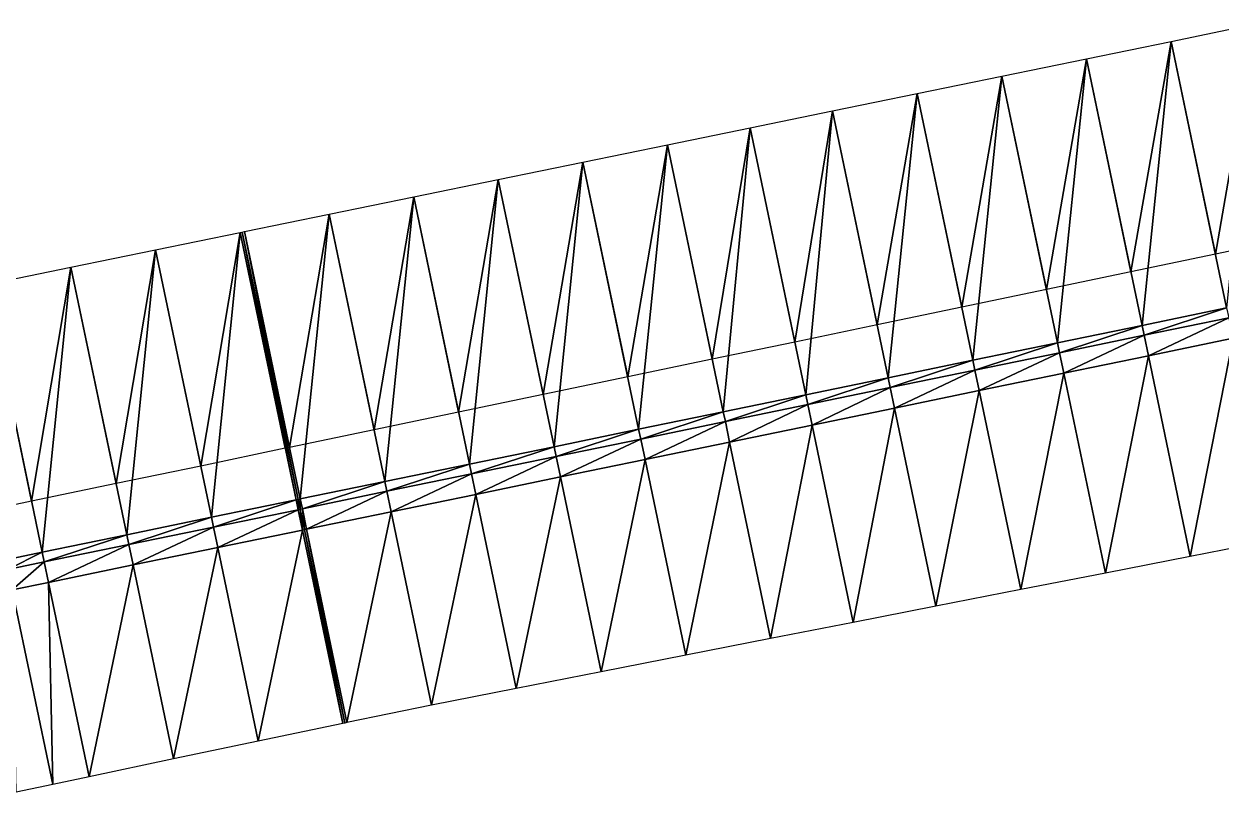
# Model space of a CAD drawing. Header units: metres. Extents: x 1882598 to 1885460, y 3171405 to 3171756.
# Drawn here: x 1883218.86 to 1883232.72, y 3171610.17 to 3171619.07 of the extents above; entities that cross this region are included whole.
import ezdxf

# ---------------------------------------------------------------- set-up
doc = ezdxf.new("R2010")
doc.units = ezdxf.units.M
doc.header["$MEASUREMENT"] = 0
doc.layers.add('Triangles surfaces projet', color=7, linetype='Continuous', true_color=0x848484)

msp = doc.modelspace()

# ---------------------------------------------------------------- linework, layer by layer
at = {"layer": 'Triangles surfaces projet'}
for points in [[(1883233.12, 3171619.065, 150.885), (1883232.785, 3171615.776, 150.811), (1883232.141, 3171618.863, 150.889), (1883233.12, 3171619.065, 150.885)], [(1883233.12, 3171619.065, 151.235), (1883232.655, 3171616.398, 151.176), (1883232.141, 3171618.863, 151.239), (1883233.12, 3171619.065, 151.235)], [(1883233.634, 3171616.603, 151.172), (1883232.655, 3171616.398, 151.176), (1883233.12, 3171619.065, 151.235), (1883233.634, 3171616.603, 151.172)], [(1883231.161, 3171618.662, 150.894), (1883232.141, 3171618.863, 150.889), (1883231.806, 3171615.574, 150.815), (1883231.161, 3171618.662, 150.894)], [(1883232.141, 3171618.863, 151.239), (1883231.676, 3171616.194, 151.181), (1883231.161, 3171618.662, 151.244), (1883232.141, 3171618.863, 151.239)], [(1883232.655, 3171616.398, 151.176), (1883231.676, 3171616.194, 151.181), (1883232.141, 3171618.863, 151.239), (1883232.655, 3171616.398, 151.176)], [(1883232.141, 3171618.863, 150.889), (1883232.785, 3171615.776, 150.811), (1883231.806, 3171615.574, 150.815), (1883232.141, 3171618.863, 150.889)], [(1883230.182, 3171618.461, 150.898), (1883231.161, 3171618.662, 150.894), (1883230.826, 3171615.372, 150.819), (1883230.182, 3171618.461, 150.898)], [(1883231.161, 3171618.662, 151.244), (1883230.698, 3171615.99, 151.185), (1883230.182, 3171618.461, 151.248), (1883231.161, 3171618.662, 151.244)], [(1883231.676, 3171616.194, 151.181), (1883230.698, 3171615.99, 151.185), (1883231.161, 3171618.662, 151.244), (1883231.676, 3171616.194, 151.181)], [(1883230.826, 3171615.372, 150.819), (1883231.161, 3171618.662, 150.894), (1883231.806, 3171615.574, 150.815), (1883230.826, 3171615.372, 150.819)], [(1883230.182, 3171618.461, 150.898), (1883229.847, 3171615.17, 150.823), (1883229.202, 3171618.26, 150.902), (1883230.182, 3171618.461, 150.898)], [(1883230.182, 3171618.461, 151.248), (1883229.719, 3171615.785, 151.189), (1883229.202, 3171618.26, 151.252), (1883230.182, 3171618.461, 151.248)], [(1883230.698, 3171615.99, 151.185), (1883229.719, 3171615.785, 151.189), (1883230.182, 3171618.461, 151.248), (1883230.698, 3171615.99, 151.185)], [(1883229.847, 3171615.17, 150.823), (1883230.182, 3171618.461, 150.898), (1883230.826, 3171615.372, 150.819), (1883229.847, 3171615.17, 150.823)], [(1883228.223, 3171618.059, 150.906), (1883229.202, 3171618.26, 150.902), (1883228.868, 3171614.968, 150.827), (1883228.223, 3171618.059, 150.906)], [(1883229.202, 3171618.26, 151.252), (1883228.74, 3171615.581, 151.193), (1883228.223, 3171618.059, 151.256), (1883229.202, 3171618.26, 151.252)], [(1883229.719, 3171615.785, 151.189), (1883228.74, 3171615.581, 151.193), (1883229.202, 3171618.26, 151.252), (1883229.719, 3171615.785, 151.189)], [(1883229.847, 3171615.17, 150.823), (1883228.868, 3171614.968, 150.827), (1883229.202, 3171618.26, 150.902), (1883229.847, 3171615.17, 150.823)], [(1883228.223, 3171618.059, 150.906), (1883227.913, 3171614.771, 150.831), (1883227.268, 3171617.862, 150.91), (1883228.223, 3171618.059, 150.906)], [(1883228.223, 3171618.059, 151.256), (1883227.785, 3171615.382, 151.197), (1883227.268, 3171617.862, 151.26), (1883228.223, 3171618.059, 151.256)], [(1883228.74, 3171615.581, 151.193), (1883227.785, 3171615.382, 151.197), (1883228.223, 3171618.059, 151.256), (1883228.74, 3171615.581, 151.193)], [(1883228.223, 3171618.059, 150.906), (1883228.868, 3171614.968, 150.827), (1883227.913, 3171614.771, 150.831), (1883228.223, 3171618.059, 150.906)], [(1883226.312, 3171617.666, 150.914), (1883227.268, 3171617.862, 150.91), (1883226.958, 3171614.574, 150.835), (1883226.312, 3171617.666, 150.914)], [(1883227.268, 3171617.862, 151.26), (1883226.831, 3171615.183, 151.201), (1883226.312, 3171617.666, 151.264), (1883227.268, 3171617.862, 151.26)], [(1883227.785, 3171615.382, 151.197), (1883226.831, 3171615.183, 151.201), (1883227.268, 3171617.862, 151.26), (1883227.785, 3171615.382, 151.197)], [(1883226.958, 3171614.574, 150.835), (1883227.268, 3171617.862, 150.91), (1883227.913, 3171614.771, 150.831), (1883226.958, 3171614.574, 150.835)], [(1883225.978, 3171614.372, 150.839), (1883225.333, 3171617.465, 150.918), (1883226.312, 3171617.666, 150.914), (1883225.978, 3171614.372, 150.839)], [(1883226.312, 3171617.666, 151.264), (1883225.852, 3171614.978, 151.205), (1883225.333, 3171617.465, 151.268), (1883226.312, 3171617.666, 151.264)], [(1883226.831, 3171615.183, 151.201), (1883225.852, 3171614.978, 151.205), (1883226.312, 3171617.666, 151.264), (1883226.831, 3171615.183, 151.201)], [(1883225.978, 3171614.372, 150.839), (1883226.312, 3171617.666, 150.914), (1883226.958, 3171614.574, 150.835), (1883225.978, 3171614.372, 150.839)], [(1883225.333, 3171617.465, 150.918), (1883224.999, 3171614.17, 150.844), (1883224.353, 3171617.264, 150.923), (1883225.333, 3171617.465, 150.918)], [(1883225.333, 3171617.465, 151.268), (1883224.873, 3171614.774, 151.209), (1883224.353, 3171617.264, 151.273), (1883225.333, 3171617.465, 151.268)], [(1883225.852, 3171614.978, 151.205), (1883224.873, 3171614.774, 151.209), (1883225.333, 3171617.465, 151.268), (1883225.852, 3171614.978, 151.205)], [(1883225.978, 3171614.372, 150.839), (1883224.999, 3171614.17, 150.844), (1883225.333, 3171617.465, 150.918), (1883225.978, 3171614.372, 150.839)], [(1883224.02, 3171613.968, 150.848), (1883223.374, 3171617.063, 150.927), (1883224.353, 3171617.264, 150.923), (1883224.02, 3171613.968, 150.848)], [(1883224.353, 3171617.264, 151.273), (1883223.894, 3171614.57, 151.213), (1883223.374, 3171617.063, 151.277), (1883224.353, 3171617.264, 151.273)], [(1883224.873, 3171614.774, 151.209), (1883223.894, 3171614.57, 151.213), (1883224.353, 3171617.264, 151.273), (1883224.873, 3171614.774, 151.209)], [(1883224.353, 3171617.264, 150.923), (1883224.999, 3171614.17, 150.844), (1883224.02, 3171613.968, 150.848), (1883224.353, 3171617.264, 150.923)], [(1883222.394, 3171616.862, 150.931), (1883223.374, 3171617.063, 150.927), (1883223.04, 3171613.766, 150.852), (1883222.394, 3171616.862, 150.931)], [(1883223.374, 3171617.063, 151.277), (1883222.915, 3171614.365, 151.217), (1883222.394, 3171616.862, 151.281), (1883223.374, 3171617.063, 151.277)], [(1883223.894, 3171614.57, 151.213), (1883222.915, 3171614.365, 151.217), (1883223.374, 3171617.063, 151.277), (1883223.894, 3171614.57, 151.213)], [(1883223.04, 3171613.766, 150.852), (1883223.374, 3171617.063, 150.927), (1883224.02, 3171613.968, 150.848), (1883223.04, 3171613.766, 150.852)], [(1883221.415, 3171616.661, 150.935), (1883222.394, 3171616.862, 150.931), (1883222.061, 3171613.565, 150.856), (1883221.415, 3171616.661, 150.935)], [(1883222.394, 3171616.862, 151.281), (1883221.936, 3171614.161, 151.221), (1883221.415, 3171616.661, 151.285), (1883222.394, 3171616.862, 151.281)], [(1883222.915, 3171614.365, 151.217), (1883221.936, 3171614.161, 151.221), (1883222.394, 3171616.862, 151.281), (1883222.915, 3171614.365, 151.217)], [(1883222.061, 3171613.565, 150.856), (1883222.394, 3171616.862, 150.931), (1883223.04, 3171613.766, 150.852), (1883222.061, 3171613.565, 150.856)], [(1883220.386, 3171616.45, 150.94), (1883221.366, 3171616.651, 150.935), (1883221.032, 3171613.352, 150.86), (1883220.386, 3171616.45, 150.94)], [(1883221.366, 3171616.651, 151.285), (1883220.908, 3171613.946, 151.226), (1883220.386, 3171616.45, 151.29), (1883221.366, 3171616.651, 151.285)], [(1883221.887, 3171614.151, 151.222), (1883220.908, 3171613.946, 151.226), (1883221.366, 3171616.651, 151.285), (1883221.887, 3171614.151, 151.222)], [(1883221.366, 3171616.651, 150.935), (1883222.012, 3171613.554, 150.856), (1883221.032, 3171613.352, 150.86), (1883221.366, 3171616.651, 150.935)], [(1883221.366, 3171616.651, 150.935), (1883221.39, 3171616.656, 150.935), (1883222.012, 3171613.554, 150.856), (1883221.366, 3171616.651, 150.935)], [(1883221.39, 3171616.656, 151.285), (1883221.887, 3171614.151, 151.222), (1883221.366, 3171616.651, 151.285), (1883221.39, 3171616.656, 151.285)], [(1883222.036, 3171613.559, 150.856), (1883221.39, 3171616.656, 150.935), (1883221.415, 3171616.661, 150.935), (1883222.036, 3171613.559, 150.856)], [(1883221.415, 3171616.661, 151.285), (1883221.912, 3171614.156, 151.221), (1883221.39, 3171616.656, 151.285), (1883221.415, 3171616.661, 151.285)], [(1883222.036, 3171613.559, 150.856), (1883222.012, 3171613.554, 150.856), (1883221.39, 3171616.656, 150.935), (1883222.036, 3171613.559, 150.856)], [(1883221.912, 3171614.156, 151.221), (1883221.887, 3171614.151, 151.222), (1883221.39, 3171616.656, 151.285), (1883221.912, 3171614.156, 151.221)], [(1883222.061, 3171613.565, 150.856), (1883222.036, 3171613.559, 150.856), (1883221.415, 3171616.661, 150.935), (1883222.061, 3171613.565, 150.856)], [(1883221.936, 3171614.161, 151.221), (1883221.912, 3171614.156, 151.221), (1883221.415, 3171616.661, 151.285), (1883221.936, 3171614.161, 151.221)], [(1883220.386, 3171616.45, 150.94), (1883220.053, 3171613.15, 150.865), (1883219.406, 3171616.249, 150.944), (1883220.386, 3171616.45, 150.94)], [(1883220.386, 3171616.45, 151.29), (1883219.93, 3171613.742, 151.23), (1883219.406, 3171616.249, 151.294), (1883220.386, 3171616.45, 151.29)], [(1883220.908, 3171613.946, 151.226), (1883219.93, 3171613.742, 151.23), (1883220.386, 3171616.45, 151.29), (1883220.908, 3171613.946, 151.226)], [(1883220.386, 3171616.45, 150.94), (1883221.032, 3171613.352, 150.86), (1883220.053, 3171613.15, 150.865), (1883220.386, 3171616.45, 150.94)], [(1883219.074, 3171612.948, 150.869), (1883218.427, 3171616.047, 150.948), (1883219.406, 3171616.249, 150.944), (1883219.074, 3171612.948, 150.869)], [(1883219.406, 3171616.249, 151.294), (1883218.951, 3171613.538, 151.234), (1883218.427, 3171616.047, 151.298), (1883219.406, 3171616.249, 151.294)], [(1883219.93, 3171613.742, 151.23), (1883218.951, 3171613.538, 151.234), (1883219.406, 3171616.249, 151.294), (1883219.93, 3171613.742, 151.23)], [(1883220.053, 3171613.15, 150.865), (1883219.074, 3171612.948, 150.869), (1883219.406, 3171616.249, 150.944), (1883220.053, 3171613.15, 150.865)], [(1883218.427, 3171616.047, 150.948), (1883219.074, 3171612.948, 150.869), (1883218.652, 3171612.861, 150.871), (1883218.427, 3171616.047, 150.948)], [(1883218.951, 3171613.538, 151.234), (1883218.529, 3171613.45, 151.236), (1883218.427, 3171616.047, 151.298), (1883218.951, 3171613.538, 151.234)], [(1883232.785, 3171615.776, 150.811), (1883231.83, 3171615.46, 150.812), (1883231.806, 3171615.574, 150.815), (1883232.785, 3171615.776, 150.811)], [(1883231.83, 3171615.46, 150.812), (1883232.785, 3171615.776, 150.811), (1883232.809, 3171615.662, 150.808), (1883231.83, 3171615.46, 150.812)], [(1883231.83, 3171615.46, 150.812), (1883232.809, 3171615.662, 150.808), (1883231.879, 3171615.223, 151.054), (1883231.83, 3171615.46, 150.812)], [(1883231.879, 3171615.223, 151.054), (1883232.809, 3171615.662, 150.808), (1883232.859, 3171615.425, 151.05), (1883231.879, 3171615.223, 151.054)], [(1883230.826, 3171615.372, 150.819), (1883231.806, 3171615.574, 150.815), (1883230.85, 3171615.258, 150.816), (1883230.826, 3171615.372, 150.819)], [(1883230.85, 3171615.258, 150.816), (1883231.806, 3171615.574, 150.815), (1883231.83, 3171615.46, 150.812), (1883230.85, 3171615.258, 150.816)], [(1883230.85, 3171615.258, 150.816), (1883231.83, 3171615.46, 150.812), (1883230.9, 3171615.021, 151.058), (1883230.85, 3171615.258, 150.816)], [(1883231.83, 3171615.46, 150.812), (1883231.879, 3171615.223, 151.054), (1883230.9, 3171615.021, 151.058), (1883231.83, 3171615.46, 150.812)], [(1883229.847, 3171615.17, 150.823), (1883230.826, 3171615.372, 150.819), (1883229.871, 3171615.056, 150.82), (1883229.847, 3171615.17, 150.823)], [(1883229.871, 3171615.056, 150.82), (1883230.826, 3171615.372, 150.819), (1883230.85, 3171615.258, 150.816), (1883229.871, 3171615.056, 150.82)], [(1883231.879, 3171615.223, 151.054), (1883232.859, 3171615.425, 151.05), (1883232.364, 3171612.9, 152.636), (1883231.879, 3171615.223, 151.054)], [(1883232.364, 3171612.9, 152.636), (1883232.859, 3171615.425, 151.05), (1883233.345, 3171613.092, 152.639), (1883232.364, 3171612.9, 152.636)], [(1883229.92, 3171614.819, 151.062), (1883229.871, 3171615.056, 150.82), (1883230.85, 3171615.258, 150.816), (1883229.92, 3171614.819, 151.062)], [(1883230.85, 3171615.258, 150.816), (1883230.9, 3171615.021, 151.058), (1883229.92, 3171614.819, 151.062), (1883230.85, 3171615.258, 150.816)], [(1883231.879, 3171615.223, 151.054), (1883231.383, 3171612.707, 152.634), (1883230.9, 3171615.021, 151.058), (1883231.879, 3171615.223, 151.054)], [(1883231.879, 3171615.223, 151.054), (1883232.364, 3171612.9, 152.636), (1883231.383, 3171612.707, 152.634), (1883231.879, 3171615.223, 151.054)], [(1883228.891, 3171614.854, 150.824), (1883228.868, 3171614.968, 150.827), (1883229.847, 3171615.17, 150.823), (1883228.891, 3171614.854, 150.824)], [(1883229.847, 3171615.17, 150.823), (1883229.871, 3171615.056, 150.82), (1883228.891, 3171614.854, 150.824), (1883229.847, 3171615.17, 150.823)], [(1883228.891, 3171614.854, 150.824), (1883229.871, 3171615.056, 150.82), (1883228.941, 3171614.617, 151.066), (1883228.891, 3171614.854, 150.824)], [(1883228.941, 3171614.617, 151.066), (1883229.871, 3171615.056, 150.82), (1883229.92, 3171614.819, 151.062), (1883228.941, 3171614.617, 151.066)], [(1883227.913, 3171614.771, 150.831), (1883228.868, 3171614.968, 150.827), (1883227.937, 3171614.657, 150.828), (1883227.913, 3171614.771, 150.831)], [(1883228.868, 3171614.968, 150.827), (1883228.891, 3171614.854, 150.824), (1883227.937, 3171614.657, 150.828), (1883228.868, 3171614.968, 150.827)], [(1883229.92, 3171614.819, 151.062), (1883230.9, 3171615.021, 151.058), (1883230.401, 3171612.515, 152.632), (1883229.92, 3171614.819, 151.062)], [(1883230.9, 3171615.021, 151.058), (1883231.383, 3171612.707, 152.634), (1883230.401, 3171612.515, 152.632), (1883230.9, 3171615.021, 151.058)], [(1883226.982, 3171614.46, 150.832), (1883226.958, 3171614.574, 150.835), (1883227.913, 3171614.771, 150.831), (1883226.982, 3171614.46, 150.832)], [(1883226.982, 3171614.46, 150.832), (1883227.913, 3171614.771, 150.831), (1883227.937, 3171614.657, 150.828), (1883226.982, 3171614.46, 150.832)], [(1883227.986, 3171614.42, 151.07), (1883227.937, 3171614.657, 150.828), (1883228.891, 3171614.854, 150.824), (1883227.986, 3171614.42, 151.07)], [(1883228.891, 3171614.854, 150.824), (1883228.941, 3171614.617, 151.066), (1883227.986, 3171614.42, 151.07), (1883228.891, 3171614.854, 150.824)], [(1883229.92, 3171614.819, 151.062), (1883229.42, 3171612.322, 152.63), (1883228.941, 3171614.617, 151.066), (1883229.92, 3171614.819, 151.062)], [(1883230.401, 3171612.515, 152.632), (1883229.42, 3171612.322, 152.63), (1883229.92, 3171614.819, 151.062), (1883230.401, 3171612.515, 152.632)], [(1883227.937, 3171614.657, 150.828), (1883227.031, 3171614.224, 151.074), (1883226.982, 3171614.46, 150.832), (1883227.937, 3171614.657, 150.828)], [(1883227.986, 3171614.42, 151.07), (1883227.031, 3171614.224, 151.074), (1883227.937, 3171614.657, 150.828), (1883227.986, 3171614.42, 151.07)], [(1883226.958, 3171614.574, 150.835), (1883226.002, 3171614.258, 150.837), (1883225.978, 3171614.372, 150.839), (1883226.958, 3171614.574, 150.835)], [(1883226.002, 3171614.258, 150.837), (1883226.958, 3171614.574, 150.835), (1883226.982, 3171614.46, 150.832), (1883226.002, 3171614.258, 150.837)], [(1883227.986, 3171614.42, 151.07), (1883228.941, 3171614.617, 151.066), (1883228.463, 3171612.134, 152.627), (1883227.986, 3171614.42, 151.07)], [(1883228.941, 3171614.617, 151.066), (1883229.42, 3171612.322, 152.63), (1883228.463, 3171612.134, 152.627), (1883228.941, 3171614.617, 151.066)], [(1883224.999, 3171614.17, 150.844), (1883225.978, 3171614.372, 150.839), (1883225.023, 3171614.056, 150.841), (1883224.999, 3171614.17, 150.844)], [(1883225.023, 3171614.056, 150.841), (1883225.978, 3171614.372, 150.839), (1883226.002, 3171614.258, 150.837), (1883225.023, 3171614.056, 150.841)], [(1883226.982, 3171614.46, 150.832), (1883226.052, 3171614.022, 151.078), (1883226.002, 3171614.258, 150.837), (1883226.982, 3171614.46, 150.832)], [(1883226.052, 3171614.022, 151.078), (1883226.982, 3171614.46, 150.832), (1883227.031, 3171614.224, 151.074), (1883226.052, 3171614.022, 151.078)], [(1883227.986, 3171614.42, 151.07), (1883227.506, 3171611.947, 152.625), (1883227.031, 3171614.224, 151.074), (1883227.986, 3171614.42, 151.07)], [(1883228.463, 3171612.134, 152.627), (1883227.506, 3171611.947, 152.625), (1883227.986, 3171614.42, 151.07), (1883228.463, 3171612.134, 152.627)], [(1883225.023, 3171614.056, 150.841), (1883226.002, 3171614.258, 150.837), (1883225.072, 3171613.82, 151.082), (1883225.023, 3171614.056, 150.841)], [(1883225.072, 3171613.82, 151.082), (1883226.002, 3171614.258, 150.837), (1883226.052, 3171614.022, 151.078), (1883225.072, 3171613.82, 151.082)], [(1883226.052, 3171614.022, 151.078), (1883227.031, 3171614.224, 151.074), (1883226.525, 3171611.754, 152.623), (1883226.052, 3171614.022, 151.078)], [(1883227.506, 3171611.947, 152.625), (1883226.525, 3171611.754, 152.623), (1883227.031, 3171614.224, 151.074), (1883227.506, 3171611.947, 152.625)], [(1883224.02, 3171613.968, 150.848), (1883224.999, 3171614.17, 150.844), (1883224.043, 3171613.854, 150.845), (1883224.02, 3171613.968, 150.848)], [(1883225.023, 3171614.056, 150.841), (1883224.043, 3171613.854, 150.845), (1883224.999, 3171614.17, 150.844), (1883225.023, 3171614.056, 150.841)], [(1883223.04, 3171613.766, 150.852), (1883224.02, 3171613.968, 150.848), (1883223.064, 3171613.653, 150.849), (1883223.04, 3171613.766, 150.852)], [(1883223.064, 3171613.653, 150.849), (1883224.02, 3171613.968, 150.848), (1883224.043, 3171613.854, 150.845), (1883223.064, 3171613.653, 150.849)], [(1883224.043, 3171613.854, 150.845), (1883225.023, 3171614.056, 150.841), (1883224.093, 3171613.618, 151.087), (1883224.043, 3171613.854, 150.845)], [(1883225.023, 3171614.056, 150.841), (1883225.072, 3171613.82, 151.082), (1883224.093, 3171613.618, 151.087), (1883225.023, 3171614.056, 150.841)], [(1883225.072, 3171613.82, 151.082), (1883226.052, 3171614.022, 151.078), (1883225.544, 3171611.561, 152.621), (1883225.072, 3171613.82, 151.082)], [(1883226.525, 3171611.754, 152.623), (1883225.544, 3171611.561, 152.621), (1883226.052, 3171614.022, 151.078), (1883226.525, 3171611.754, 152.623)], [(1883223.113, 3171613.416, 151.091), (1883223.064, 3171613.653, 150.849), (1883224.043, 3171613.854, 150.845), (1883223.113, 3171613.416, 151.091)], [(1883223.113, 3171613.416, 151.091), (1883224.043, 3171613.854, 150.845), (1883224.093, 3171613.618, 151.087), (1883223.113, 3171613.416, 151.091)], [(1883224.562, 3171611.369, 152.618), (1883224.093, 3171613.618, 151.087), (1883225.072, 3171613.82, 151.082), (1883224.562, 3171611.369, 152.618)], [(1883224.562, 3171611.369, 152.618), (1883225.072, 3171613.82, 151.082), (1883225.544, 3171611.561, 152.621), (1883224.562, 3171611.369, 152.618)], [(1883223.04, 3171613.766, 150.852), (1883222.085, 3171613.451, 150.853), (1883222.061, 3171613.565, 150.856), (1883223.04, 3171613.766, 150.852)], [(1883222.085, 3171613.451, 150.853), (1883223.04, 3171613.766, 150.852), (1883223.064, 3171613.653, 150.849), (1883222.085, 3171613.451, 150.853)], [(1883222.012, 3171613.554, 150.856), (1883221.056, 3171613.238, 150.858), (1883221.032, 3171613.352, 150.86), (1883222.012, 3171613.554, 150.856)], [(1883222.036, 3171613.44, 150.853), (1883221.056, 3171613.238, 150.858), (1883222.012, 3171613.554, 150.856), (1883222.036, 3171613.44, 150.853)], [(1883222.036, 3171613.44, 150.853), (1883222.012, 3171613.554, 150.856), (1883222.036, 3171613.559, 150.856), (1883222.036, 3171613.44, 150.853)], [(1883222.036, 3171613.559, 150.856), (1883222.061, 3171613.565, 150.856), (1883222.06, 3171613.445, 150.853), (1883222.036, 3171613.559, 150.856)], [(1883222.06, 3171613.445, 150.853), (1883222.036, 3171613.44, 150.853), (1883222.036, 3171613.559, 150.856), (1883222.06, 3171613.445, 150.853)], [(1883222.085, 3171613.451, 150.853), (1883222.06, 3171613.445, 150.853), (1883222.061, 3171613.565, 150.856), (1883222.085, 3171613.451, 150.853)], [(1883223.064, 3171613.653, 150.849), (1883222.134, 3171613.214, 151.095), (1883222.085, 3171613.451, 150.853), (1883223.064, 3171613.653, 150.849)], [(1883223.064, 3171613.653, 150.849), (1883223.113, 3171613.416, 151.091), (1883222.134, 3171613.214, 151.095), (1883223.064, 3171613.653, 150.849)], [(1883223.113, 3171613.416, 151.091), (1883224.093, 3171613.618, 151.087), (1883223.581, 3171611.176, 152.616), (1883223.113, 3171613.416, 151.091)], [(1883224.093, 3171613.618, 151.087), (1883224.562, 3171611.369, 152.618), (1883223.581, 3171611.176, 152.616), (1883224.093, 3171613.618, 151.087)], [(1883221.106, 3171613.002, 151.099), (1883221.056, 3171613.238, 150.858), (1883222.036, 3171613.44, 150.853), (1883221.106, 3171613.002, 151.099)], [(1883222.085, 3171613.204, 151.095), (1883221.106, 3171613.002, 151.099), (1883222.036, 3171613.44, 150.853), (1883222.085, 3171613.204, 151.095)], [(1883222.036, 3171613.44, 150.853), (1883222.06, 3171613.445, 150.853), (1883222.085, 3171613.204, 151.095), (1883222.036, 3171613.44, 150.853)], [(1883222.085, 3171613.451, 150.853), (1883222.11, 3171613.209, 151.095), (1883222.06, 3171613.445, 150.853), (1883222.085, 3171613.451, 150.853)], [(1883222.11, 3171613.209, 151.095), (1883222.085, 3171613.204, 151.095), (1883222.06, 3171613.445, 150.853), (1883222.11, 3171613.209, 151.095)], [(1883222.134, 3171613.214, 151.095), (1883222.11, 3171613.209, 151.095), (1883222.085, 3171613.451, 150.853), (1883222.134, 3171613.214, 151.095)], [(1883222.134, 3171613.214, 151.095), (1883223.113, 3171613.416, 151.091), (1883222.601, 3171610.976, 152.619), (1883222.134, 3171613.214, 151.095)], [(1883223.113, 3171613.416, 151.091), (1883223.581, 3171611.176, 152.616), (1883222.601, 3171610.976, 152.619), (1883223.113, 3171613.416, 151.091)], [(1883220.077, 3171613.037, 150.862), (1883220.053, 3171613.15, 150.865), (1883221.032, 3171613.352, 150.86), (1883220.077, 3171613.037, 150.862)], [(1883221.032, 3171613.352, 150.86), (1883221.056, 3171613.238, 150.858), (1883220.077, 3171613.037, 150.862), (1883221.032, 3171613.352, 150.86)], [(1883219.074, 3171612.948, 150.869), (1883220.053, 3171613.15, 150.865), (1883219.097, 3171612.835, 150.866), (1883219.074, 3171612.948, 150.869)], [(1883220.053, 3171613.15, 150.865), (1883220.077, 3171613.037, 150.862), (1883219.097, 3171612.835, 150.866), (1883220.053, 3171613.15, 150.865)], [(1883220.077, 3171613.037, 150.862), (1883221.056, 3171613.238, 150.858), (1883220.126, 3171612.8, 151.103), (1883220.077, 3171613.037, 150.862)], [(1883221.056, 3171613.238, 150.858), (1883221.106, 3171613.002, 151.099), (1883220.126, 3171612.8, 151.103), (1883221.056, 3171613.238, 150.858)], [(1883221.574, 3171610.759, 152.626), (1883221.106, 3171613.002, 151.099), (1883222.085, 3171613.204, 151.095), (1883221.574, 3171610.759, 152.626)], [(1883222.552, 3171610.965, 152.62), (1883221.574, 3171610.759, 152.626), (1883222.085, 3171613.204, 151.095), (1883222.552, 3171610.965, 152.62)], [(1883222.085, 3171613.204, 151.095), (1883222.11, 3171613.209, 151.095), (1883222.552, 3171610.965, 152.62), (1883222.085, 3171613.204, 151.095)], [(1883222.134, 3171613.214, 151.095), (1883222.577, 3171610.97, 152.62), (1883222.11, 3171613.209, 151.095), (1883222.134, 3171613.214, 151.095)], [(1883222.577, 3171610.97, 152.62), (1883222.552, 3171610.965, 152.62), (1883222.11, 3171613.209, 151.095), (1883222.577, 3171610.97, 152.62)], [(1883222.601, 3171610.976, 152.619), (1883222.577, 3171610.97, 152.62), (1883222.134, 3171613.214, 151.095), (1883222.601, 3171610.976, 152.619)], [(1883219.097, 3171612.835, 150.866), (1883220.077, 3171613.037, 150.862), (1883219.147, 3171612.598, 151.107), (1883219.097, 3171612.835, 150.866)], [(1883219.147, 3171612.598, 151.107), (1883220.077, 3171613.037, 150.862), (1883220.126, 3171612.8, 151.103), (1883219.147, 3171612.598, 151.107)], [(1883220.595, 3171610.554, 152.633), (1883220.126, 3171612.8, 151.103), (1883221.106, 3171613.002, 151.099), (1883220.595, 3171610.554, 152.633)], [(1883221.106, 3171613.002, 151.099), (1883221.574, 3171610.759, 152.626), (1883220.595, 3171610.554, 152.633), (1883221.106, 3171613.002, 151.099)], [(1883218.675, 3171612.748, 150.868), (1883218.652, 3171612.861, 150.871), (1883219.074, 3171612.948, 150.869), (1883218.675, 3171612.748, 150.868)], [(1883219.097, 3171612.835, 150.866), (1883218.675, 3171612.748, 150.868), (1883219.074, 3171612.948, 150.869), (1883219.097, 3171612.835, 150.866)], [(1883218.725, 3171612.511, 151.109), (1883218.675, 3171612.748, 150.868), (1883219.097, 3171612.835, 150.866), (1883218.725, 3171612.511, 151.109)], [(1883219.097, 3171612.835, 150.866), (1883219.147, 3171612.598, 151.107), (1883218.725, 3171612.511, 151.109), (1883219.097, 3171612.835, 150.866)], [(1883220.126, 3171612.8, 151.103), (1883219.617, 3171610.348, 152.64), (1883219.147, 3171612.598, 151.107), (1883220.126, 3171612.8, 151.103)], [(1883219.617, 3171610.348, 152.64), (1883220.126, 3171612.8, 151.103), (1883220.595, 3171610.554, 152.633), (1883219.617, 3171610.348, 152.64)], [(1883218.725, 3171612.511, 151.109), (1883219.147, 3171612.598, 151.107), (1883219.195, 3171610.259, 152.643), (1883218.725, 3171612.511, 151.109)], [(1883219.147, 3171612.598, 151.107), (1883219.617, 3171610.348, 152.64), (1883219.195, 3171610.259, 152.643), (1883219.147, 3171612.598, 151.107)], [(1883218.773, 3171610.17, 152.646), (1883218.725, 3171612.511, 151.109), (1883219.195, 3171610.259, 152.643), (1883218.773, 3171610.17, 152.646)]]:
    msp.add_3dface(points, dxfattribs=at)

doc.saveas('drawing.dxf')
